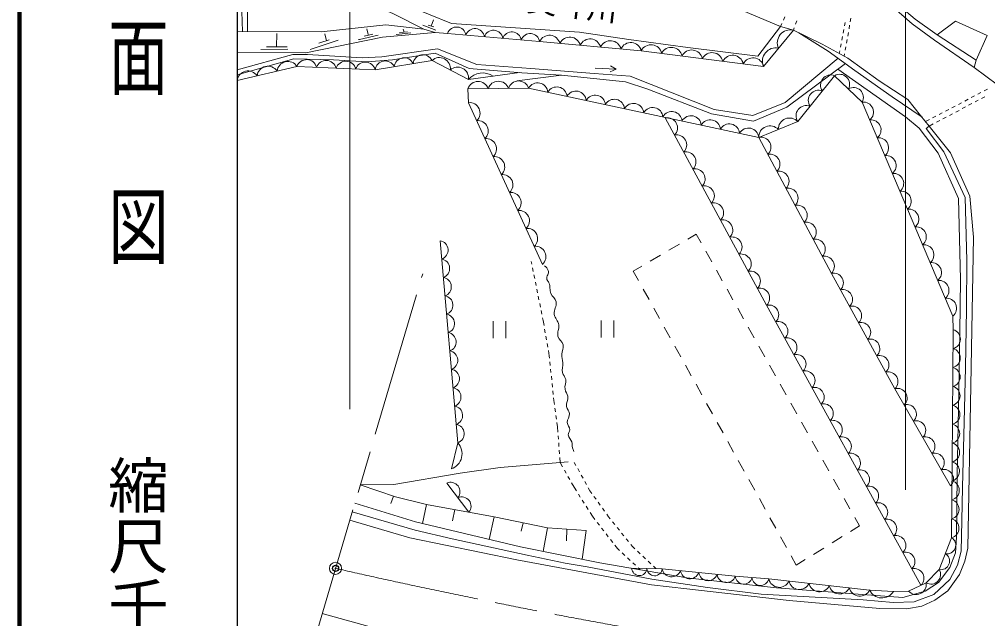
# Model space of a CAD drawing. Units: millimetres, scale not verified. Extents: x 40000 to 680000, y 20000 to 380000.
# Drawn here: x 40000 to 120010, y 277486 to 326984 of the extents above; entities that cross this region are included whole.
import ezdxf
from ezdxf.enums import TextEntityAlignment as Align

# ---------------------------------------------------------------- set-up
doc = ezdxf.new("R2010")
doc.units = ezdxf.units.MM
doc.header["$LTSCALE"] = 1000
doc.header["$PDMODE"] = 32
doc.header["$PDSIZE"] = 500
doc.linetypes.add('CHAIN', pattern=[18.5, 12, -1.5, 3.5, -1.5])
for name, color, linetype, lineweight in [('M-BGD', 7, 'Continuous', 13), ('M-BMK', 2, 'CHAIN', 13), ('M-BMK-SRVR', 3, 'Continuous', 13), ('M-STR-HTXT', 7, 'Continuous', 13), ('M-TTL', 2, 'Continuous', 140), ('M-TTL-BAND', 7, 'Continuous', 25)]:
    doc.layers.add(name, color=color, linetype=linetype, lineweight=lineweight)
doc.layers.add('M-OTRS', color=6, linetype='Continuous')
doc.styles.add('@ＭＳ ゴシック', font='')
doc.styles.add('ＭＳ ゴシック', font='')
doc.styles.get('@ＭＳ ゴシック').set_extended_font_data('@MS Gothic')
doc.styles.get('ＭＳ ゴシック').set_extended_font_data('MS Gothic')

msp = doc.modelspace()

# ---------------------------------------------------------------- linework, layer by layer
at = {"layer": 'M-BGD'}
for p, q in [((73332, 326503), (74415, 326099)), ((73781, 326503), (74235, 326362)), ((74031, 326425), (74210, 326938)), ((102905, 326405), (103012, 326653)), ((103131, 326929), (103250, 327204)), ((104234, 326857), (104131, 326575)), ((108191, 326442), (108248, 326736)), ((108608, 326496), (108554, 326201)), ((108716, 327086), (108662, 326791)), ((61237, 324729), (61269, 325824)), ((65370, 325218), (65232, 325779)), ((68485, 325594), (69215, 325754)), ((68812, 325734), (68716, 326202)), ((71149, 325747), (72346, 325869)), ((71399, 325888), (72071, 325965)), ((71784, 325932), (71712, 326170)), ((103956, 326096), (102905, 326405)), ((104028, 326293), (103956, 326096)), ((108075, 325853), (108133, 326147)), ((108501, 325906), (108447, 325610)), ((64022, 324492), (66346, 325254)), ((107844, 324675), (107902, 324970)), ((107959, 325264), (108017, 325559)), ((108393, 325315), (108339, 325020)), ((58000, 324246), (63671, 324210)), ((59950, 324505), (62184, 324518)), ((60417, 324729), (62140, 324729)), ((107745, 324174), (107786, 324381)), ((108178, 324135), (108145, 323954)), ((108286, 324725), (108232, 324430)), ((77108, 322012), (81340, 322583)), ((77101, 320099), (77064, 321248)), ((119454, 320937), (119189, 320798)), ((119986, 321215), (119720, 321076)), ((83224, 306750), (77101, 320099)), ((117859, 320103), (117593, 319964)), ((118391, 320381), (118125, 320242)), ((118923, 320659), (118657, 320520)), ((119237, 320309), (118972, 320169)), ((119768, 320588), (119503, 320449)), ((116264, 319269), (115998, 319130)), ((116796, 319547), (116530, 319408)), ((117328, 319825), (117062, 319686)), ((117645, 319469), (117380, 319329)), ((118176, 319749), (117910, 319609)), ((118706, 320029), (118441, 319889)), ((115201, 318713), (114880, 318545)), ((115732, 318991), (115466, 318852)), ((116053, 318630), (115787, 318490)), ((116583, 318910), (116318, 318770)), ((117114, 319189), (116849, 319049)), ((115522, 318350), (115189, 318174)), ((95229, 308829), (95935, 309242)), ((95935, 309242), (96328, 308540)), ((93676, 307918), (94539, 308424)), ((92124, 307007), (92986, 307513)), ((96719, 307842), (97207, 306969)), ((82343, 306754), (82298, 306981)), ((82462, 306166), (82403, 306460)), ((90728, 306188), (91434, 306602)), ((82581, 305578), (82522, 305872)), ((91159, 305412), (90728, 306188)), ((97598, 306271), (98086, 305398)), ((82700, 304990), (82641, 305284)), ((82819, 304402), (82760, 304696)), ((82938, 303814), (82878, 304108)), ((92032, 303838), (91547, 304713)), ((98477, 304700), (98965, 303828)), ((83057, 303226), (82997, 303520)), ((83176, 302638), (83116, 302932)), ((92905, 302264), (92420, 303139)), ((99356, 303130), (99844, 302257)), ((79139, 302058), (79139, 300658)), ((80189, 300658), (80189, 302058)), ((83281, 302117), (83235, 302344)), ((83355, 301692), (83281, 302117)), ((88077, 302114), (88077, 300714)), ((89127, 300714), (89127, 302114)), ((83458, 301101), (83406, 301396)), ((93778, 300690), (93293, 301564)), ((100235, 301559), (100723, 300686)), ((83561, 300509), (83509, 300805)), ((83664, 299918), (83612, 300214)), ((83789, 299197), (83715, 299623)), ((94651, 299116), (94166, 299990)), ((101114, 299988), (101602, 299115)), ((83809, 298998), (83789, 299197)), ((83869, 298401), (83839, 298699)), ((83928, 297804), (83899, 298102)), ((95524, 297542), (95039, 298416)), ((101993, 298417), (102481, 297545)), ((83988, 297207), (83958, 297505)), ((84048, 296610), (84018, 296908)), ((96397, 295968), (95912, 296842)), ((102872, 296847), (103361, 295974)), ((84107, 296013), (84077, 296311)), ((84157, 295515), (84137, 295714)), ((84207, 295160), (84157, 295515)), ((97270, 294394), (96785, 295268)), ((103751, 295276), (104240, 294403)), ((84291, 294566), (84249, 294863)), ((84375, 293972), (84333, 294269)), ((84468, 293320), (84417, 293675)), ((98144, 292820), (97659, 293694)), ((104630, 293705), (105119, 292833)), ((84499, 292897), (84468, 293320)), ((84544, 292299), (84521, 292598)), ((99017, 291246), (98532, 292120)), ((105509, 292134), (105998, 291262)), ((84588, 291700), (84566, 291999)), ((84633, 291102), (84611, 291401)), ((84687, 290380), (84655, 290803)), ((99890, 289672), (99405, 290546)), ((106388, 290564), (106877, 289691)), ((84893, 290013), (84687, 290380)), ((85187, 289489), (85040, 289751)), ((85993, 290136), (85854, 290387)), ((86284, 289611), (86138, 289874)), ((85480, 288966), (85334, 289228)), ((86575, 289087), (86429, 289349)), ((100763, 288098), (100278, 288972)), ((107268, 288993), (107756, 288120)), ((77149, 286270), (75309, 288684)), ((85833, 288338), (85627, 288705)), ((86029, 288029), (85833, 288338)), ((86866, 288562), (86720, 288824)), ((87150, 288049), (87011, 288300)), ((87307, 287830), (87150, 288049)), ((70914, 287610), (70708, 287004)), ((86351, 287522), (86190, 287775)), ((86672, 287015), (86511, 287268)), ((87657, 287343), (87482, 287587)), ((101636, 286524), (101151, 287398)), ((108147, 287422), (108635, 286550)), ((73632, 286924), (73316, 285349)), ((75980, 286487), (75802, 285575)), ((86993, 286508), (86832, 286762)), ((88006, 286855), (87831, 287099)), ((88355, 286367), (88181, 286611)), ((79228, 285883), (78827, 284027)), ((87350, 285946), (87154, 286255)), ((87559, 285675), (87350, 285946)), ((88687, 285905), (88530, 286123)), ((88827, 285729), (88687, 285905)), ((102509, 284949), (102024, 285824)), ((109026, 285852), (109419, 285149)), ((81632, 285396), (81472, 284708)), ((83628, 284991), (83270, 283038)), ((85232, 284883), (85211, 283908)), ((87926, 285201), (87743, 285438)), ((88294, 284727), (88110, 284964)), ((89202, 285261), (89015, 285495)), ((89577, 284793), (89390, 285027)), ((109419, 285149), (108678, 284687)), ((88661, 284252), (88478, 284490)), ((89952, 284324), (89765, 284558)), ((90327, 283856), (90140, 284090)), ((103382, 283375), (102897, 284250)), ((107998, 284264), (107150, 283736)), ((89029, 283778), (88845, 284015)), ((89422, 283271), (89212, 283541)), ((89594, 283111), (89422, 283271)), ((90655, 283446), (90515, 283622)), ((90863, 283251), (90655, 283446)), ((106470, 283313), (105622, 282784)), ((90035, 282704), (89815, 282908)), ((90476, 282298), (90256, 282501)), ((91301, 282841), (91082, 283046)), ((91739, 282431), (91520, 282636)), ((104201, 281900), (103770, 282676)), ((90917, 281891), (90697, 282094)), ((91310, 281528), (91137, 281687)), ((92177, 282020), (91958, 282226)), ((92604, 281620), (92396, 281815)), ((104943, 282361), (104201, 281900))]:
    msp.add_line(p, q, dxfattribs=at)
for points in [[(58000, 334639), (60873, 332872), (71918, 328175), (75707, 326634), (86276, 325925), (90364, 325327), (95224, 324674), (101019, 323954), (102905, 326405)], [(58000, 325987), (64947, 325955), (70279, 326532), (73433, 326163), (70871, 327476), (63602, 330615), (61440, 331511), (60096, 332744), (58000, 333881)], [(106475, 332969), (110087, 329873), (113770, 326614), (115607, 325258), (118888, 323020), (119067, 323614), (115836, 325714), (114028, 327014), (111542, 329123), (109017, 331365), (106616, 333256)], [(58000, 329952), (58210, 329820), (58860, 329434), (58851, 325983)], [(58000, 329359), (58380, 327629), (58445, 325985)], [(98267, 328356), (99816, 327692), (102905, 326405)], [(119067, 323614), (119976, 325652), (117367, 326849), (115836, 325714)], [(74353, 325890), (70010, 325519), (63671, 324210)], [(68031, 325318), (68101, 325318), (69638, 325670)], [(73433, 326163), (74353, 325890), (75384, 325824)], [(103956, 326096), (101497, 323099), (91389, 324393), (82990, 325147), (75384, 325824)], [(115189, 318174), (114469, 319037), (113405, 320356), (111053, 321897), (108444, 323790), (106335, 324948), (103956, 326096)], [(114588, 318895), (112116, 320591), (109046, 322768), (106836, 324347), (104402, 325880)], [(64746, 325017), (64829, 325036), (65591, 325293)], [(74354, 324190), (70823, 323632), (68744, 323480), (65957, 323632), (62670, 323719), (58000, 322402)], [(63811, 324092), (62594, 324078), (58000, 322816)], [(63811, 324092), (68339, 323819), (69949, 323888), (74547, 324560), (77799, 323248), (82274, 322922), (87488, 322509), (90467, 322305)], [(84800, 322378), (81517, 322568), (77173, 322938), (74354, 324190)], [(77108, 322012), (74097, 323591), (69406, 322823), (62937, 323095), (58000, 321926)], [(81099, 321918), (84800, 322378), (90096, 321812), (91933, 321219), (97198, 319175), (100650, 318570), (103415, 319734), (108261, 323329)], [(90467, 322305), (97421, 319531), (100617, 319038), (103273, 320112), (107647, 323768)], [(114356, 318001), (113215, 318941), (107629, 322860)], [(118888, 323020), (121787, 320868), (126552, 317638), (129310, 315773), (130445, 314847), (134268, 312576), (136579, 311218), (137689, 310399)], [(90597, 281651), (93121, 281612), (99157, 280988), (101927, 280764), (110253, 279851), (112233, 279736), (113476, 279755), (114936, 280442), (116000, 281544), (117028, 284170), (117091, 290430), (117167, 301348), (117137, 302478), (109647, 320149), (107367, 322333)], [(107367, 322333), (104325, 318542), (101098, 317235)], [(101098, 317235), (82084, 321305), (77064, 321248)], [(114501, 280238), (101750, 303368), (93373, 318840)], [(67509, 286312), (72719, 284795), (75770, 284070), (81968, 282723), (85092, 282072), (86909, 281752), (92259, 280735), (96855, 280066), (101301, 279520), (109715, 279042), (112202, 278826), (113935, 278863), (115574, 279485), (116873, 280709), (117514, 281896), (117825, 283045), (117872, 285560), (117939, 288341), (118065, 293703), (118177, 298237), (118251, 303046), (118298, 307059), (118148, 312258), (116400, 316045), (114922, 317977)], [(67723, 287033), (72741, 285487), (81416, 283405), (87971, 282106), (95166, 280861), (102559, 280041), (109680, 279476), (113003, 279243), (114842, 279753), (115959, 280484), (116876, 281704), (117357, 282929), (117432, 284210), (117489, 289315), (117621, 296238), (117725, 301136), (117772, 305496), (117595, 312190), (115910, 315920), (114356, 318001)], [(114922, 317977), (115189, 318174), (116951, 315962)], [(116949, 288451), (112351, 296479), (107095, 306006), (101098, 317235)], [(67301, 285607), (72278, 284169), (81117, 282344), (92240, 280281), (95149, 279941), (103610, 278978), (111098, 278319), (113344, 278286), (114568, 278524), (115637, 279000), (116729, 279776), (117684, 281121), (118133, 282234), (118365, 283309), (118611, 296744), (118854, 308986), (118552, 312372), (116951, 315962)], [(75697, 289853), (76229, 292011), (74758, 308699)], [(68166, 288532), (70954, 288563), (76426, 289505), (79721, 289956), (85354, 290436)], [(68166, 288532), (71089, 287552), (73632, 286924), (79228, 285883), (83628, 284991), (86840, 284774), (86495, 282398)], [(65021, 277903), (69292, 276715), (74463, 275386), (78418, 274537), (84321, 273571), (91514, 272397), (100929, 271084), (105204, 270476), (114122, 269803), (123473, 269755), (131623, 269851), (136490, 269851), (141312, 269138), (143554, 268572), (145767, 267781), (148150, 266689), (149827, 265580), (151613, 263670), (153167, 261287), (154387, 258058)]]:
    msp.add_lwpolyline(points, dxfattribs=at)
for centre, radius, start, end in [((76128, 325571), 786, 8.59426, 161.23216), ((77649, 325435), 786, 8.59426, 161.23216), ((79170, 325300), 786, 8.59426, 161.23216), ((80691, 325164), 786, 8.59426, 161.23216), ((82212, 325029), 786, 8.59426, 161.23216), ((83803, 324780), 893, 14.00926, 155.7382), ((103714, 325040), 1083, 77.11226, 204.15288), ((85483, 324629), 893, 14.00926, 155.7382), ((87163, 324478), 893, 14.00926, 155.7382), ((88843, 324328), 893, 14.00926, 155.7382), ((90523, 324177), 893, 14.00926, 155.7382), ((92193, 323987), 901, 12.21727, 153.18724), ((73351, 323243), 823, 25.03196, 173.57543), ((93877, 323771), 901, 12.21727, 153.18724), ((95562, 323555), 901, 12.21727, 153.18724), ((97247, 323339), 901, 12.21727, 153.18724), ((102485, 323542), 1083, 77.11226, 204.15288), ((62182, 322612), 896, 32.60384, 174.03421), ((63735, 322815), 846, 14.48463, 160.69629), ((65353, 322747), 846, 14.48463, 160.69629), ((66970, 322679), 846, 14.48463, 160.69629), ((68587, 322611), 846, 14.48463, 160.69629), ((70224, 322731), 823, 25.03196, 173.57543), ((71787, 322987), 823, 25.03196, 173.57543), ((74710, 322929), 902, 351.88846, 132.75264), ((98931, 323124), 901, 12.21727, 153.18724), ((100616, 322908), 901, 12.21727, 153.18724), ((58891, 321833), 896, 32.60384, 174.03421), ((60537, 322223), 896, 32.60384, 174.03421), ((76215, 322139), 902, 351.88846, 132.75264), ((78285, 321037), 1529, 55.01689, 140.36046), ((107785, 321629), 819, 331.75595, 120.71311), ((77904, 320974), 883, 19.35775, 161.93216), ((79577, 320993), 883, 19.35775, 161.93216), ((81250, 321012), 883, 19.35775, 161.93216), ((82824, 320894), 847, 4.87371, 150.96422), ((107052, 321547), 847, 68.20351, 214.31213), ((84409, 320555), 847, 4.87371, 150.96422), ((85993, 320216), 847, 4.87371, 150.96422), ((106038, 320283), 847, 68.20351, 214.31213), ((108925, 320537), 819, 331.75595, 120.71311), ((77210, 319251), 855, 311.97762, 97.29557), ((87578, 319876), 847, 4.87371, 150.96422), ((89162, 319537), 847, 4.87371, 150.96422), ((90747, 319198), 847, 4.87371, 150.96422), ((109744, 319322), 833, 309.2102, 96.72871), ((92331, 318859), 847, 4.87371, 150.96422), ((93916, 318520), 847, 4.87371, 150.96422), ((105024, 319020), 847, 68.20351, 214.31213), ((77890, 317768), 855, 311.97762, 97.29557), ((93549, 318026), 833, 314.67653, 102.19059), ((95500, 318181), 847, 4.87371, 150.96422), ((97085, 317842), 847, 4.87371, 150.96422), ((103642, 317908), 931, 42.89394, 181.20517), ((110368, 317849), 833, 309.2102, 96.72871), ((98669, 317502), 847, 4.87371, 150.96422), ((100254, 317163), 847, 4.87371, 150.96422), ((102029, 317255), 931, 42.89394, 181.20517), ((78571, 316285), 855, 311.97762, 97.29557), ((94310, 316619), 833, 314.67653, 102.19059), ((101272, 316426), 828, 314.06668, 102.14563), ((110993, 316377), 833, 309.2102, 96.72871), ((95072, 315213), 833, 314.67653, 102.19059), ((79251, 314802), 855, 311.97762, 97.29557), ((102021, 315023), 828, 314.06668, 102.14563), ((111617, 314904), 833, 309.2102, 96.72871), ((95833, 313806), 833, 314.67653, 102.19059), ((102771, 313619), 828, 314.06668, 102.14563), ((79931, 313318), 855, 311.97762, 97.29557), ((112241, 313432), 833, 309.2102, 96.72871), ((96595, 312400), 833, 314.67653, 102.19059), ((103521, 312215), 828, 314.06668, 102.14563), ((80611, 311835), 855, 311.97762, 97.29557), ((112865, 311959), 833, 309.2102, 96.72871), ((97357, 310993), 833, 314.67653, 102.19059), ((104270, 310812), 828, 314.06668, 102.14563), ((113489, 310486), 833, 309.2102, 96.72871), ((81292, 310352), 855, 311.97762, 97.29557), ((81972, 308868), 855, 311.97762, 97.29557), ((98118, 309586), 833, 314.67653, 102.19059), ((105020, 309408), 828, 314.06668, 102.14563), ((114113, 309014), 833, 309.2102, 96.72871), ((98880, 308180), 833, 314.67653, 102.19059), ((74643, 307924), 783, 288.56423, 81.50563), ((82652, 307385), 855, 311.97762, 97.29557), ((105770, 308004), 828, 314.06668, 102.14563), ((114738, 307541), 833, 309.2102, 96.72871), ((99641, 306773), 833, 314.67653, 102.19059), ((106519, 306601), 828, 314.06668, 102.14563), ((74776, 306407), 783, 288.56423, 81.50563), ((115362, 306069), 833, 309.2102, 96.72871), ((74910, 304890), 783, 288.56423, 81.50563), ((100403, 305367), 833, 314.67653, 102.19059), ((107292, 305227), 803, 313.55091, 104.22495), ((115986, 304596), 833, 309.2102, 96.72871), ((75044, 303373), 783, 288.56423, 81.50563), ((101165, 303960), 833, 314.67653, 102.19059), ((108043, 303866), 803, 313.55091, 104.22495), ((101948, 302590), 803, 313.50263, 104.22954), ((108794, 302505), 803, 313.55091, 104.22495), ((116610, 303123), 833, 309.2102, 96.72871), ((75177, 301856), 783, 288.56423, 81.50563), ((102698, 301229), 803, 313.50263, 104.22954), ((109545, 301144), 803, 313.55091, 104.22495), ((75311, 300339), 783, 288.56423, 81.50563), ((116955, 300569), 807, 284.45739, 74.74884), ((103448, 299868), 803, 313.50263, 104.22954), ((110296, 299783), 803, 313.55091, 104.22495), ((75445, 298822), 783, 288.56423, 81.50563), ((104198, 298508), 803, 313.50263, 104.22954), ((116944, 299010), 807, 284.45739, 74.74884), ((111047, 298422), 803, 313.55091, 104.22495), ((75578, 297305), 783, 288.56423, 81.50563), ((104948, 297147), 803, 313.50263, 104.22954), ((111798, 297061), 803, 313.55091, 104.22495), ((116933, 297450), 807, 284.45739, 74.74884), ((75712, 295787), 783, 288.56423, 81.50563), ((105698, 295787), 803, 313.50263, 104.22954), ((112565, 295713), 795, 314.01279, 105.57899), ((116922, 295890), 807, 284.45739, 74.74884), ((75846, 294270), 783, 288.56423, 81.50563), ((106448, 294426), 803, 313.50263, 104.22954), ((113331, 294375), 795, 314.01279, 105.57899), ((116911, 294330), 807, 284.45739, 74.74884), ((107198, 293065), 803, 313.50263, 104.22954), ((114098, 293037), 795, 314.01279, 105.57899), ((75979, 292753), 783, 288.56423, 81.50563), ((116901, 292771), 807, 284.45739, 74.74884), ((107948, 291705), 803, 313.50263, 104.22954), ((114864, 291699), 795, 314.01279, 105.57899), ((75255, 291106), 1329, 289.41387, 42.89312), ((116890, 291211), 807, 284.45739, 74.74884), ((108698, 290344), 803, 313.50263, 104.22954), ((115630, 290361), 795, 314.01279, 105.57899), ((109448, 288984), 803, 313.50263, 104.22954), ((116396, 289023), 795, 314.01279, 105.57899), ((116873, 289649), 810, 284.46415, 74.38415), ((116857, 288084), 810, 284.46415, 74.38415), ((75626, 287972), 780, 320.65327, 113.96462), ((110198, 287623), 803, 313.50263, 104.22954), ((76546, 286764), 780, 320.65327, 113.96462), ((116842, 286519), 810, 284.46415, 74.38415), ((110948, 286262), 803, 313.50263, 104.22954), ((111698, 284902), 803, 313.50263, 104.22954), ((116826, 284954), 810, 284.46415, 74.38415), ((112448, 283541), 803, 313.50263, 104.22954), ((116665, 283555), 714, 257.80686, 59.41816), ((113198, 282181), 803, 313.50263, 104.22954), ((116151, 282242), 714, 257.80686, 59.41816), ((91228, 281673), 632, 181.9993, 356.23069), ((92490, 281654), 632, 181.9993, 356.23069), ((93894, 281713), 780, 187.40796, 340.77976), ((95403, 281557), 780, 187.40796, 340.77976), ((96912, 281400), 780, 187.40796, 340.77976), ((98421, 281244), 780, 187.40796, 340.77976), ((99858, 281034), 702, 183.74476, 347.0021), ((101243, 280922), 702, 183.74476, 347.0021), ((113948, 280820), 803, 313.50263, 104.22954), ((115332, 281125), 789, 239.85376, 32.13894), ((102791, 280955), 885, 192.51254, 334.97641), ((104456, 280773), 885, 192.51254, 334.97641), ((106121, 280590), 885, 192.51254, 334.97641), ((107786, 280408), 885, 192.51254, 334.97641), ((109451, 280225), 885, 192.51254, 334.97641), ((114102, 280318), 842, 221.94629, 8.49156), ((111273, 280312), 1119, 204.32064, 329.03592)]:
    msp.add_arc(centre, radius, start, end, dxfattribs=at)
msp.add_open_spline([(85822, 291291), (85755, 291425), (85735, 291476), (85699, 291601), (85648, 291783), (85706, 291901), (85652, 292082), (85579, 292324), (85391, 292406), (85351, 292656), (85324, 292825), (85497, 292900), (85492, 293071), (85485, 293321), (85288, 293424), (85275, 293673), (85260, 293975), (85482, 294128), (85445, 294427), (85415, 294666), (85259, 294764), (85219, 295001), (85163, 295330), (85381, 295521), (85322, 295849), (85279, 296091), (85135, 296192), (85087, 296433), (85024, 296748), (85219, 296941), (85144, 297252), (85086, 297488), (84928, 297573), (84870, 297808), (84794, 298119), (84926, 298308), (84908, 298628), (84893, 298902), (84812, 299050), (84814, 299325), (84816, 299630), (84988, 299796), (84936, 300097), (84882, 300416), (84576, 300488), (84503, 300803), (84420, 301163), (84632, 301380), (84578, 301745), (84524, 302120), (84257, 302265), (84202, 302640), (84144, 303033), (84428, 303259), (84343, 303648), (84275, 303957), (84056, 304055), (83929, 304345), (83787, 304667), (83896, 304906), (83759, 305230), (83711, 305344), (83637, 305385), (83599, 305503), (83509, 305782), (83813, 305975), (83702, 306247), (83630, 306424), (83551, 306513), (83401, 306633)], degree=3, knots=[0, 0, 0, 0, 1, 1, 1, 2, 2, 2, 3, 3, 3, 4, 4, 4, 5, 5, 5, 6, 6, 6, 7, 7, 7, 8, 8, 8, 9, 9, 9, 10, 10, 10, 11, 11, 11, 12, 12, 12, 13, 13, 13, 14, 14, 14, 15, 15, 15, 16, 16, 16, 17, 17, 17, 18, 18, 18, 19, 19, 19, 20, 20, 20, 21, 21, 21, 22, 22, 22, 23, 23, 23, 23], dxfattribs=at)
at = {"layer": 'M-BMK'}
msp.add_line((58906, 257233), (73326, 305972), dxfattribs=at)
msp.add_arc((186008, 808726), 540548, 257.18659, 259.94252, dxfattribs=at)
at = {"layer": 'M-BMK-SRVR'}
msp.add_circle((66127, 281639), 500, dxfattribs=at)
at = {"layer": 'M-OTRS'}
msp.add_point((66127, 281639), dxfattribs=at)
at = {"layer": 'M-STR-HTXT'}
for p, q in [((67301, 294783), (67301, 360831)), ((113215, 288118), (113215, 360831)), ((87567, 322966), (89328, 322872)), ((89328, 322872), (88815, 322649)), ((89328, 322872), (88842, 323148))]:
    msp.add_line(p, q, dxfattribs=at)
at = {"layer": 'M-TTL'}
msp.add_line((40000, 380000), (40000, 20000), dxfattribs=at)
at = {"layer": 'M-TTL-BAND'}
msp.add_line((58000, 370000), (58000, 20000), dxfattribs=at)

# ---------------------------------------------------------------- texts
at = {"layer": 'M-BGD', "style": 'ＭＳ ゴシック'}
msp.add_text('奥叶川', height=1833, rotation=353.192, dxfattribs=at).set_placement((85529, 326706), align=Align.BOTTOM_CENTER)
at = {"layer": 'M-TTL-BAND', "style": '@ＭＳ ゴシック', "width": 1.4}
msp.add_text('平  面  図', height=3666, rotation=270, dxfattribs=at).set_placement((49777, 306475), align=Align.MIDDLE_RIGHT)
at = {"layer": 'M-TTL-BAND', "style": '@ＭＳ ゴシック'}
msp.add_text('縮尺千分の一', height=3666, rotation=270, dxfattribs=at).set_placement((49777, 261030), align=Align.MIDDLE_RIGHT)

doc.saveas('drawing.dxf')
